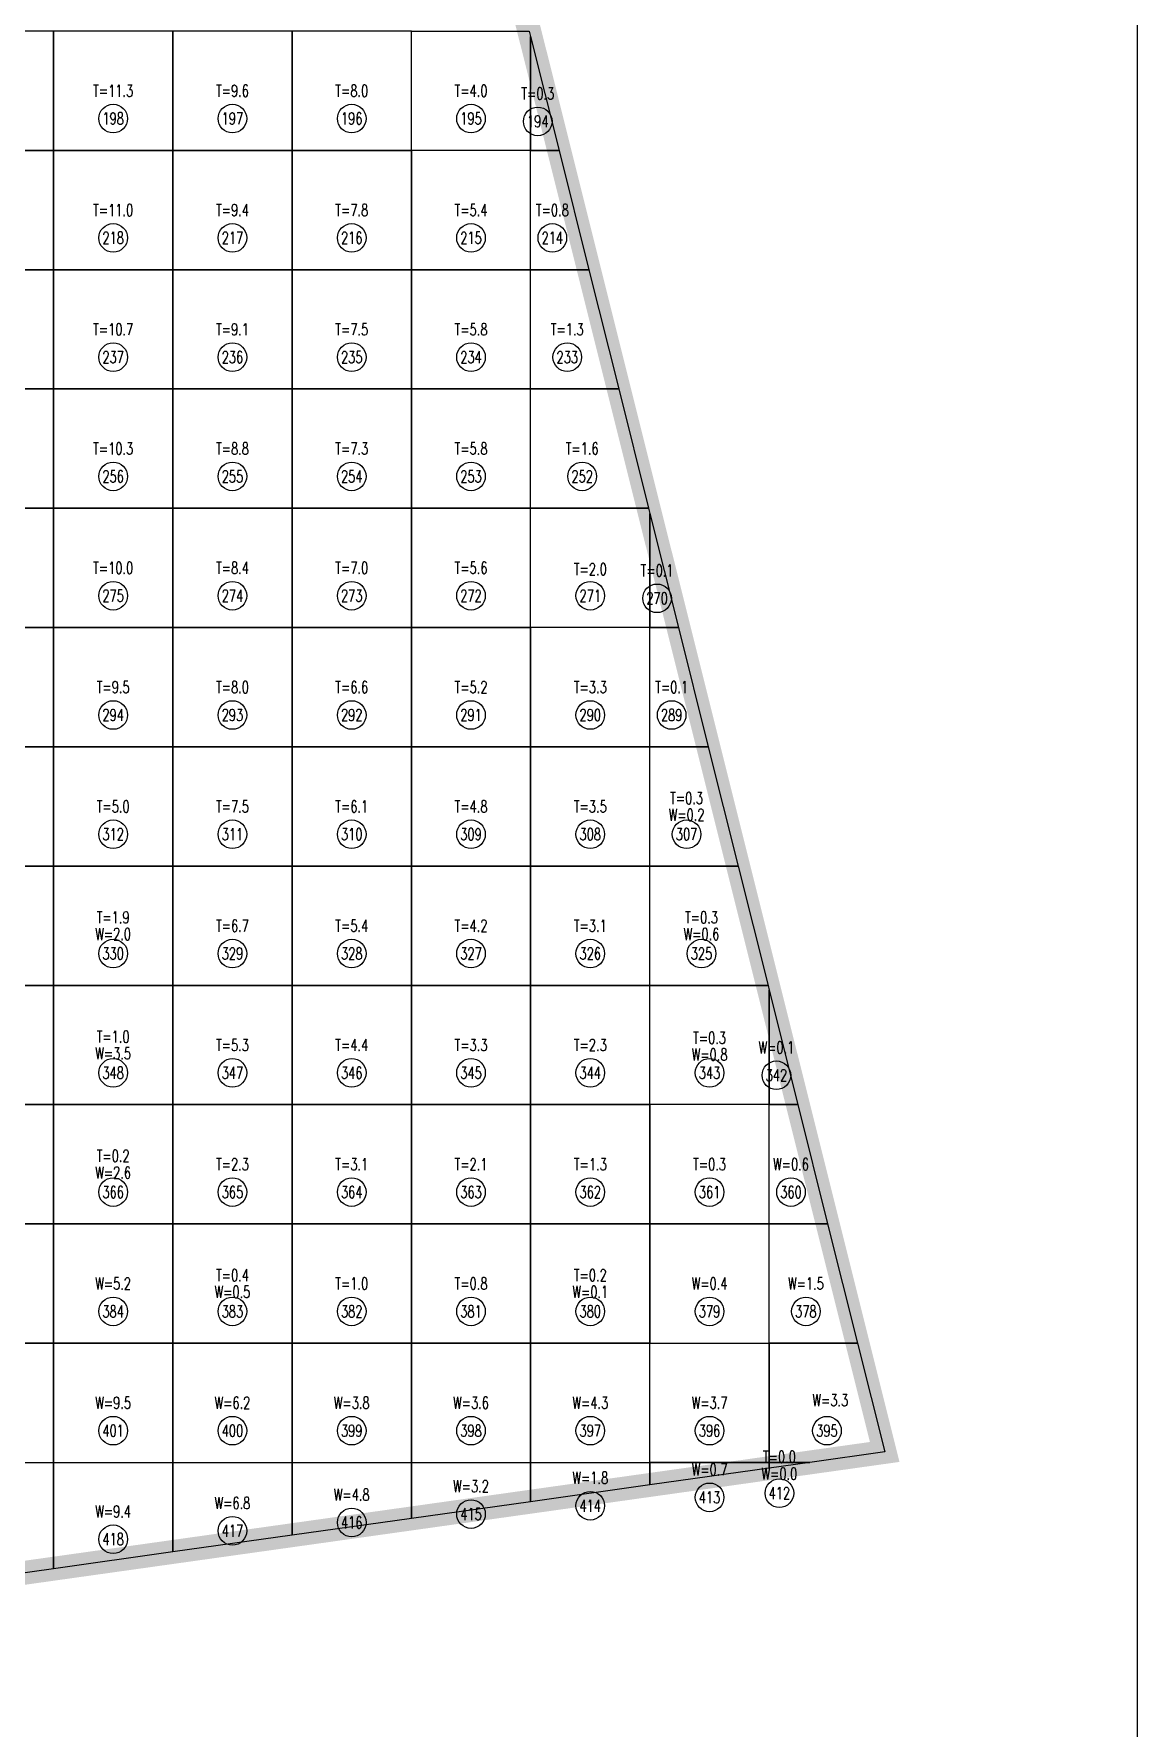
# Model space of a CAD drawing. Extents: x 4283 to 40403, y 1134 to 1764.
# Drawn here: x 13274.9 to 13313.5, y 1574.6 to 1633.7 of the extents above; entities that cross this region are included whole.
import ezdxf
from ezdxf.enums import TextEntityAlignment as Align

# ---------------------------------------------------------------- set-up
doc = ezdxf.new("R2010")
doc.units = 0
for name, color, linetype in [('tdz_14-3方格网', 2, 'Continuous'), ('tdz_14-3方格网计算', 7, 'Continuous'), ('tdz_土方计算图', 7, 'Continuous'), ('tdz_格田', 6, 'Continuous')]:
    doc.layers.add(name, color=color, linetype=linetype)
doc.styles.add('GLandNum', font='txt_____.ttf', dxfattribs={"width": 0.7, "height": 0.5})

msp = doc.modelspace()

# ---------------------------------------------------------------- linework, layer by layer
at = {"layer": 'tdz_14-3方格网', "linetype": 'Continuous'}
for points in [[(13271.443, 1633.838, 2831.509), (13271.443, 1629.672, 2831.557), (13275.61, 1629.672, 2831.4), (13275.61, 1633.838, 2831.352)], [(13275.61, 1633.838, 2831.352), (13275.61, 1629.672, 2831.4), (13279.776, 1629.672, 2831.242), (13279.776, 1633.838, 2831.193)], [(13279.776, 1633.838, 2831.193), (13279.776, 1629.672, 2831.242), (13283.943, 1629.672, 2831.082), (13283.943, 1633.838, 2831.036)], [(13283.943, 1633.838, 2831.036), (13283.943, 1629.672, 2831.082), (13288.11, 1629.672, 2830.922), (13288.11, 1633.838, 2830.878)], [(13292.276, 1633.645, 2830.833), (13292.276, 1629.672, 2830.833), (13288.11, 1629.672, 2830.922), (13288.11, 1633.838, 2830.878), (13292.228, 1633.838, 2830.833)], [(13293.27, 1629.672, 2830.833), (13292.276, 1629.672, 2830.833), (13292.276, 1633.645, 2830.833)], [(13271.443, 1629.672, 2831.557), (13271.443, 1625.505, 2831.607), (13275.61, 1625.505, 2831.447), (13275.61, 1629.672, 2831.4)], [(13275.61, 1629.672, 2831.4), (13275.61, 1625.505, 2831.447), (13279.776, 1625.505, 2831.287), (13279.776, 1629.672, 2831.242)], [(13279.776, 1629.672, 2831.242), (13279.776, 1625.505, 2831.287), (13283.943, 1625.505, 2831.128), (13283.943, 1629.672, 2831.082)], [(13283.943, 1629.672, 2831.082), (13283.943, 1625.505, 2831.128), (13288.11, 1625.505, 2830.968), (13288.11, 1629.672, 2830.922)], [(13288.11, 1629.672, 2830.922), (13288.11, 1625.505, 2830.968), (13292.276, 1625.505, 2830.833), (13292.276, 1629.672, 2830.833)], [(13292.276, 1629.672, 2830.833), (13293.27, 1629.672, 2830.833), (13294.313, 1625.505, 2830.833), (13292.276, 1625.505, 2830.833)], [(13271.443, 1625.505, 2831.607), (13271.443, 1621.338, 2831.657), (13275.61, 1621.338, 2831.497), (13275.61, 1625.505, 2831.447)], [(13275.61, 1625.505, 2831.447), (13275.61, 1621.338, 2831.497), (13279.776, 1621.338, 2831.338), (13279.776, 1625.505, 2831.287)], [(13279.776, 1625.505, 2831.287), (13279.776, 1621.338, 2831.338), (13283.943, 1621.338, 2831.175), (13283.943, 1625.505, 2831.128)], [(13283.943, 1625.505, 2831.128), (13283.943, 1621.338, 2831.175), (13288.11, 1621.338, 2831.012), (13288.11, 1625.505, 2830.968)], [(13288.11, 1625.505, 2830.968), (13288.11, 1621.338, 2831.012), (13292.276, 1621.338, 2830.847), (13292.276, 1625.505, 2830.833)], [(13292.276, 1625.505, 2830.833), (13294.313, 1625.505, 2830.833), (13295.355, 1621.338, 2830.833), (13292.276, 1621.338, 2830.847)], [(13271.443, 1621.338, 2831.657), (13271.443, 1617.172, 2831.891), (13275.61, 1617.172, 2831.547), (13275.61, 1621.338, 2831.497)], [(13275.61, 1621.338, 2831.497), (13275.61, 1617.172, 2831.547), (13279.776, 1617.172, 2831.383), (13279.776, 1621.338, 2831.338)], [(13279.776, 1621.338, 2831.338), (13279.776, 1617.172, 2831.383), (13283.943, 1617.172, 2831.221), (13283.943, 1621.338, 2831.175)], [(13283.943, 1621.338, 2831.175), (13283.943, 1617.172, 2831.221), (13288.11, 1617.172, 2831.059), (13288.11, 1621.338, 2831.012)], [(13288.11, 1621.338, 2831.012), (13288.11, 1617.172, 2831.059), (13292.276, 1617.172, 2830.892), (13292.276, 1621.338, 2830.847)], [(13292.276, 1621.338, 2830.847), (13295.355, 1621.338, 2830.833), (13296.397, 1617.172, 2830.833), (13292.276, 1617.172, 2830.892)], [(13271.443, 1617.172, 2831.891), (13271.443, 1613.005, 2831.813), (13275.61, 1613.005, 2831.601), (13275.61, 1617.172, 2831.547)], [(13275.61, 1617.172, 2831.547), (13275.61, 1613.005, 2831.601), (13279.776, 1613.005, 2831.438), (13279.776, 1617.172, 2831.383)], [(13279.776, 1617.172, 2831.383), (13279.776, 1613.005, 2831.438), (13283.943, 1613.005, 2831.274), (13283.943, 1617.172, 2831.221)], [(13283.943, 1617.172, 2831.221), (13283.943, 1613.005, 2831.274), (13288.11, 1613.005, 2831.106), (13288.11, 1617.172, 2831.059)], [(13288.11, 1617.172, 2831.059), (13288.11, 1613.005, 2831.106), (13292.276, 1613.005, 2830.938), (13292.276, 1617.172, 2830.892)], [(13296.443, 1616.989, 2830.833), (13296.443, 1613.005, 2830.833), (13292.276, 1613.005, 2830.938), (13292.276, 1617.172, 2830.892), (13296.397, 1617.172, 2830.833)], [(13297.44, 1613.005, 2830.833), (13296.443, 1613.005, 2830.833), (13296.443, 1616.989, 2830.833)], [(13271.443, 1613.005, 2831.813), (13271.443, 1608.838, 2832.091), (13275.61, 1608.838, 2831.656), (13275.61, 1613.005, 2831.601)], [(13275.61, 1613.005, 2831.601), (13275.61, 1608.838, 2831.656), (13279.776, 1608.838, 2831.489), (13279.776, 1613.005, 2831.438)], [(13279.776, 1613.005, 2831.438), (13279.776, 1608.838, 2831.489), (13283.943, 1608.838, 2831.323), (13283.943, 1613.005, 2831.274)], [(13283.943, 1613.005, 2831.274), (13283.943, 1608.838, 2831.323), (13288.11, 1608.838, 2831.157), (13288.11, 1613.005, 2831.106)], [(13288.11, 1613.005, 2831.106), (13288.11, 1608.838, 2831.157), (13292.276, 1608.838, 2830.99), (13292.276, 1613.005, 2830.938)], [(13292.276, 1613.005, 2830.938), (13292.276, 1608.838, 2830.99), (13296.443, 1608.838, 2830.833), (13296.443, 1613.005, 2830.833)], [(13296.443, 1613.005, 2830.833), (13297.44, 1613.005, 2830.833), (13298.482, 1608.838, 2830.833), (13296.443, 1608.838, 2830.833)], [(13271.443, 1608.838, 2832.091), (13271.443, 1604.672, 2832.438), (13275.61, 1604.672, 2832.141), (13275.61, 1608.838, 2831.656)], [(13275.61, 1608.838, 2831.656), (13275.61, 1604.672, 2832.141), (13279.776, 1604.672, 2831.553), (13279.776, 1608.838, 2831.489)], [(13279.776, 1608.838, 2831.489), (13279.776, 1604.672, 2831.553), (13283.943, 1604.672, 2831.387), (13283.943, 1608.838, 2831.323)], [(13283.943, 1608.838, 2831.323), (13283.943, 1604.672, 2831.387), (13288.11, 1604.672, 2831.213), (13288.11, 1608.838, 2831.157)], [(13288.11, 1608.838, 2831.157), (13288.11, 1604.672, 2831.213), (13292.276, 1604.672, 2831.038), (13292.276, 1608.838, 2830.99)], [(13292.276, 1608.838, 2830.99), (13292.276, 1604.672, 2831.038), (13296.443, 1604.672, 2830.863), (13296.443, 1608.838, 2830.833)], [(13296.443, 1608.838, 2830.833), (13298.482, 1608.838, 2830.833), (13299.524, 1604.672, 2830.833), (13296.443, 1604.672, 2830.863)], [(13271.443, 1604.672, 2832.438), (13271.443, 1600.505, 2832.633), (13275.61, 1600.505, 2832.495), (13275.61, 1604.672, 2832.141)], [(13275.61, 1604.672, 2832.141), (13275.61, 1600.505, 2832.495), (13279.776, 1600.505, 2831.617), (13279.776, 1604.672, 2831.553)], [(13279.776, 1604.672, 2831.553), (13279.776, 1600.505, 2831.617), (13283.943, 1600.505, 2831.444), (13283.943, 1604.672, 2831.387)], [(13283.943, 1604.672, 2831.387), (13283.943, 1600.505, 2831.444), (13288.11, 1600.505, 2831.273), (13288.11, 1604.672, 2831.213)], [(13288.11, 1604.672, 2831.213), (13288.11, 1600.505, 2831.273), (13292.276, 1600.505, 2831.104), (13292.276, 1604.672, 2831.038)], [(13292.276, 1604.672, 2831.038), (13292.276, 1600.505, 2831.104), (13296.443, 1600.505, 2830.923), (13296.443, 1604.672, 2830.863)], [(13296.443, 1604.672, 2830.863), (13299.524, 1604.672, 2830.833), (13300.567, 1600.505, 2830.833), (13296.443, 1600.505, 2830.923)], [(13271.443, 1600.505, 2832.633), (13271.443, 1596.338, 2832.751), (13275.61, 1596.338, 2832.375), (13275.61, 1600.505, 2832.495)], [(13275.61, 1600.505, 2832.495), (13275.61, 1596.338, 2832.375), (13279.776, 1596.338, 2831.747), (13279.776, 1600.505, 2831.617)], [(13279.776, 1600.505, 2831.617), (13279.776, 1596.338, 2831.747), (13283.943, 1596.338, 2831.531), (13283.943, 1600.505, 2831.444)], [(13283.943, 1600.505, 2831.444), (13283.943, 1596.338, 2831.531), (13288.11, 1596.338, 2831.356), (13288.11, 1600.505, 2831.273)], [(13288.11, 1600.505, 2831.273), (13288.11, 1596.338, 2831.356), (13292.276, 1596.338, 2831.17), (13292.276, 1600.505, 2831.104)], [(13292.276, 1600.505, 2831.104), (13292.276, 1596.338, 2831.17), (13296.443, 1596.338, 2830.985), (13296.443, 1600.505, 2830.923)], [(13300.61, 1600.332, 2830.833), (13300.61, 1596.338, 2830.833), (13296.443, 1596.338, 2830.985), (13296.443, 1600.505, 2830.923), (13300.567, 1600.505, 2830.833)], [(13301.609, 1596.338, 2830.833), (13300.61, 1596.338, 2830.833), (13300.61, 1600.332, 2830.833)], [(13271.443, 1596.338, 2832.751), (13271.443, 1592.172, 2832.725), (13275.61, 1592.172, 2832.36), (13275.61, 1596.338, 2832.375)], [(13275.61, 1596.338, 2832.375), (13275.61, 1592.172, 2832.36), (13279.776, 1592.172, 2831.943), (13279.776, 1596.338, 2831.747)], [(13279.776, 1596.338, 2831.747), (13279.776, 1592.172, 2831.943), (13283.943, 1592.172, 2831.616), (13283.943, 1596.338, 2831.531)], [(13283.943, 1596.338, 2831.531), (13283.943, 1592.172, 2831.616), (13288.11, 1592.172, 2831.433), (13288.11, 1596.338, 2831.356)], [(13288.11, 1596.338, 2831.356), (13288.11, 1592.172, 2831.433), (13292.276, 1592.172, 2831.252), (13292.276, 1596.338, 2831.17)], [(13292.276, 1596.338, 2831.17), (13292.276, 1592.172, 2831.252), (13296.443, 1592.172, 2831.061), (13296.443, 1596.338, 2830.985)], [(13296.443, 1596.338, 2830.985), (13296.443, 1592.172, 2831.061), (13300.61, 1592.172, 2830.867), (13300.61, 1596.338, 2830.833)], [(13300.61, 1596.338, 2830.833), (13301.609, 1596.338, 2830.833), (13302.651, 1592.172, 2830.833), (13300.61, 1592.172, 2830.867)], [(13271.443, 1592.172, 2832.725), (13271.443, 1588.005, 2832.77), (13275.61, 1588.005, 2832.503), (13275.61, 1592.172, 2832.36)], [(13275.61, 1592.172, 2832.36), (13275.61, 1588.005, 2832.503), (13279.776, 1588.005, 2832.097), (13279.776, 1592.172, 2831.943)], [(13279.776, 1592.172, 2831.943), (13279.776, 1588.005, 2832.097), (13283.943, 1588.005, 2831.753), (13283.943, 1592.172, 2831.616)], [(13283.943, 1592.172, 2831.616), (13283.943, 1588.005, 2831.753), (13288.11, 1588.005, 2831.531), (13288.11, 1592.172, 2831.433)], [(13288.11, 1592.172, 2831.433), (13288.11, 1588.005, 2831.531), (13292.276, 1588.005, 2831.323), (13292.276, 1592.172, 2831.252)], [(13292.276, 1592.172, 2831.252), (13292.276, 1588.005, 2831.323), (13296.443, 1588.005, 2831.131), (13296.443, 1592.172, 2831.061)], [(13296.443, 1592.172, 2831.061), (13296.443, 1588.005, 2831.131), (13300.61, 1588.005, 2830.938), (13300.61, 1592.172, 2830.867)], [(13300.61, 1592.172, 2830.867), (13302.651, 1592.172, 2830.833), (13303.693, 1588.005, 2830.833), (13300.61, 1588.005, 2830.938)], [(13271.443, 1588.005, 2832.77), (13271.443, 1583.838, 2832.964), (13275.61, 1583.838, 2832.669), (13275.61, 1588.005, 2832.503)], [(13275.61, 1588.005, 2832.503), (13275.61, 1583.838, 2832.669), (13279.776, 1583.838, 2832.359), (13279.776, 1588.005, 2832.097)], [(13279.776, 1588.005, 2832.097), (13279.776, 1583.838, 2832.359), (13283.943, 1583.838, 2832.116), (13283.943, 1588.005, 2831.753)], [(13283.943, 1588.005, 2831.753), (13283.943, 1583.838, 2832.116), (13288.11, 1583.838, 2831.883), (13288.11, 1588.005, 2831.531)], [(13288.11, 1588.005, 2831.531), (13288.11, 1583.838, 2831.883), (13292.276, 1583.838, 2831.651), (13292.276, 1588.005, 2831.323)], [(13292.276, 1588.005, 2831.323), (13292.276, 1583.838, 2831.651), (13296.443, 1583.838, 2831.413), (13296.443, 1588.005, 2831.131)], [(13296.443, 1583.838, 2831.413), (13296.443, 1588.005, 2831.131), (13300.61, 1588.005, 2830.938), (13300.61, 1583.838, 2831.106)], [(13300.61, 1588.005, 2830.938), (13303.693, 1588.005, 2830.833), (13304.644, 1584.206, 2830.833), (13302.026, 1583.838, 2831.002), (13300.61, 1583.838, 2831.106)], [(13272.368, 1579.672, 2832.904), (13271.443, 1579.672, 2832.972), (13271.443, 1583.838, 2832.964), (13275.61, 1583.838, 2832.669), (13275.61, 1580.127, 2832.697)], [(13275.61, 1580.127, 2832.697), (13275.61, 1583.838, 2832.669), (13279.776, 1583.838, 2832.359), (13279.776, 1580.712, 2832.429)], [(13279.776, 1580.712, 2832.429), (13279.776, 1583.838, 2832.359), (13283.943, 1583.838, 2832.116), (13283.943, 1581.298, 2832.162)], [(13283.943, 1581.298, 2832.162), (13283.943, 1583.838, 2832.116), (13288.11, 1583.838, 2831.883), (13288.11, 1581.883, 2831.894)], [(13288.11, 1581.883, 2831.894), (13288.11, 1583.838, 2831.883), (13292.276, 1583.838, 2831.651), (13292.276, 1582.469, 2831.627)], [(13292.276, 1582.469, 2831.627), (13292.276, 1583.838, 2831.651), (13296.443, 1583.838, 2831.413), (13296.443, 1583.054, 2831.36)], [(13296.443, 1583.054, 2831.36), (13296.443, 1583.838, 2831.413), (13300.61, 1583.838, 2831.106), (13300.61, 1583.639, 2831.093)], [(13300.61, 1583.838, 2831.106), (13302.026, 1583.838, 2831.002), (13300.61, 1583.639, 2831.093)]]:
    msp.add_polyline3d(points, close=True, dxfattribs=at)
at = {"layer": 'tdz_14-3方格网计算', "color": 7, "linetype": 'Continuous'}
for centre in [(13277.693, 1630.783), (13281.86, 1630.783), (13286.026, 1630.783), (13290.193, 1630.783), (13292.525, 1630.686), (13277.693, 1626.616), (13281.86, 1626.616), (13286.026, 1626.616), (13290.193, 1626.616), (13293.034, 1626.616), (13277.693, 1622.449), (13281.86, 1622.449), (13286.026, 1622.449), (13290.193, 1622.449), (13293.555, 1622.449), (13277.693, 1618.283), (13281.86, 1618.283), (13286.026, 1618.283), (13290.193, 1618.283), (13294.076, 1618.283), (13277.693, 1614.116), (13281.86, 1614.116), (13286.026, 1614.116), (13290.193, 1614.116), (13294.36, 1614.116), (13296.692, 1614.025), (13277.693, 1609.949), (13281.86, 1609.949), (13286.026, 1609.949), (13290.193, 1609.949), (13294.36, 1609.949), (13297.202, 1609.949), (13277.693, 1605.783), (13281.86, 1605.783), (13286.026, 1605.783), (13290.193, 1605.783), (13294.36, 1605.783), (13297.723, 1605.783), (13277.693, 1601.616), (13281.86, 1601.616), (13286.026, 1601.616), (13290.193, 1601.616), (13294.36, 1601.616), (13298.244, 1601.616), (13277.693, 1597.449), (13281.86, 1597.449), (13286.026, 1597.449), (13290.193, 1597.449), (13294.36, 1597.449), (13298.526, 1597.449), (13300.86, 1597.363), (13277.693, 1593.283), (13281.86, 1593.283), (13286.026, 1593.283), (13290.193, 1593.283), (13294.36, 1593.283), (13298.526, 1593.283), (13301.37, 1593.283), (13277.693, 1589.116), (13281.86, 1589.116), (13286.026, 1589.116), (13290.193, 1589.116), (13294.36, 1589.116), (13298.526, 1589.116), (13301.891, 1589.116), (13277.693, 1584.949), (13281.86, 1584.949), (13286.026, 1584.949), (13290.193, 1584.949), (13294.36, 1584.949), (13298.526, 1584.949), (13302.627, 1584.949), (13300.964, 1582.767), (13294.36, 1582.328), (13298.526, 1582.62), (13286.026, 1581.742), (13290.193, 1582.035), (13277.693, 1581.157), (13281.86, 1581.45)]:
    msp.add_circle(centre, 0.5, dxfattribs=at)
at = {"layer": 'tdz_土方计算图', "linetype": 'Continuous'}
msp.add_lwpolyline([(13313.46, 1674.092), (13313.46, 1514.092)], dxfattribs=at)
at = {"layer": 'tdz_格田', "linetype": 'Continuous', "lineweight": 60, "const_width": 0.833}
msp.add_lwpolyline([(13242.711, 1575.505), (13222.378, 1623.257), (13192.276, 1663.369), (13282.512, 1672.68), (13304.644, 1584.206), (13242.711, 1575.505)], close=True, dxfattribs=at)

# ---------------------------------------------------------------- texts
at = {"layer": 'tdz_14-3方格网计算', "color": 2, "linetype": 'Continuous', "style": 'GLandNum', "width": 0.7}
for s, p in [('T=11.3', (13277.693, 1631.755)), ('T=9.6', (13281.86, 1631.755)), ('T=8.0', (13286.026, 1631.755)), ('T=4.0', (13290.193, 1631.755)), ('T=0.3', (13292.525, 1631.658)), ('T=11.0', (13277.693, 1627.588)), ('T=9.4', (13281.86, 1627.588)), ('T=7.8', (13286.026, 1627.588)), ('T=5.4', (13290.193, 1627.588)), ('T=0.8', (13293.034, 1627.588)), ('T=10.7', (13277.693, 1623.422)), ('T=9.1', (13281.86, 1623.422)), ('T=7.5', (13286.026, 1623.422)), ('T=5.8', (13290.193, 1623.422)), ('T=1.3', (13293.555, 1623.422)), ('T=10.3', (13277.693, 1619.255)), ('T=8.8', (13281.86, 1619.255)), ('T=7.3', (13286.026, 1619.255)), ('T=5.8', (13290.193, 1619.255)), ('T=1.6', (13294.076, 1619.255)), ('T=10.0', (13277.693, 1615.088)), ('T=8.4', (13281.86, 1615.088)), ('T=7.0', (13286.026, 1615.088)), ('T=5.6', (13290.193, 1615.088)), ('T=2.0', (13294.36, 1615.043)), ('T=0.1', (13296.692, 1614.997)), ('T=9.5', (13277.693, 1610.922)), ('T=8.0', (13281.86, 1610.922)), ('T=6.6', (13286.026, 1610.922)), ('T=5.2', (13290.193, 1610.922)), ('T=3.3', (13294.36, 1610.922)), ('T=0.1', (13297.202, 1610.922)), ('T=5.0', (13277.693, 1606.755)), ('T=7.5', (13281.86, 1606.755)), ('T=6.1', (13286.026, 1606.755)), ('T=4.8', (13290.193, 1606.755)), ('T=3.5', (13294.36, 1606.755)), ('T=0.3', (13297.723, 1607.047)), ('T=1.9', (13277.693, 1602.88)), ('T=6.7', (13281.86, 1602.588)), ('T=5.4', (13286.026, 1602.588)), ('T=4.2', (13290.193, 1602.588)), ('T=3.1', (13294.36, 1602.588)), ('T=0.3', (13298.244, 1602.88)), ('T=1.0', (13277.693, 1598.713)), ('T=5.3', (13281.86, 1598.422)), ('T=4.4', (13286.026, 1598.422)), ('T=3.3', (13290.193, 1598.422)), ('T=2.3', (13294.36, 1598.422)), ('T=0.3', (13298.526, 1598.67)), ('T=0.2', (13277.693, 1594.547)), ('T=2.3', (13281.86, 1594.255)), ('T=3.1', (13286.026, 1594.255)), ('T=2.1', (13290.193, 1594.255)), ('T=1.3', (13294.36, 1594.255)), ('T=0.3', (13298.526, 1594.255)), ('T=0.4', (13281.86, 1590.38)), ('T=1.0', (13286.026, 1590.088)), ('T=0.8', (13290.193, 1590.088)), ('T=0.2', (13294.36, 1590.38)), ('T=0.0', (13300.964, 1584.031))]:
    msp.add_text(s, height=0.4167, dxfattribs=at).set_placement(p, align=Align.MIDDLE_CENTER)
at = {"layer": 'tdz_14-3方格网计算', "color": 7, "linetype": 'Continuous', "style": 'GLandNum', "width": 0.7}
for s, p in [('198', (13277.693, 1630.783)), ('197', (13281.86, 1630.783)), ('196', (13286.026, 1630.783)), ('195', (13290.193, 1630.783)), ('194', (13292.525, 1630.686)), ('218', (13277.693, 1626.616)), ('217', (13281.86, 1626.616)), ('216', (13286.026, 1626.616)), ('215', (13290.193, 1626.616)), ('214', (13293.034, 1626.616)), ('237', (13277.693, 1622.449)), ('236', (13281.86, 1622.449)), ('235', (13286.026, 1622.449)), ('234', (13290.193, 1622.449)), ('233', (13293.555, 1622.449)), ('256', (13277.693, 1618.283)), ('255', (13281.86, 1618.283)), ('254', (13286.026, 1618.283)), ('253', (13290.193, 1618.283)), ('252', (13294.076, 1618.283)), ('275', (13277.693, 1614.116)), ('274', (13281.86, 1614.116)), ('273', (13286.026, 1614.116)), ('272', (13290.193, 1614.116)), ('271', (13294.36, 1614.116)), ('270', (13296.692, 1614.025)), ('294', (13277.693, 1609.949)), ('293', (13281.86, 1609.949)), ('292', (13286.026, 1609.949)), ('291', (13290.193, 1609.949)), ('290', (13294.36, 1609.949)), ('289', (13297.202, 1609.949)), ('312', (13277.693, 1605.783)), ('311', (13281.86, 1605.783)), ('310', (13286.026, 1605.783)), ('309', (13290.193, 1605.783)), ('308', (13294.36, 1605.783)), ('307', (13297.723, 1605.783)), ('330', (13277.693, 1601.616)), ('329', (13281.86, 1601.616)), ('328', (13286.026, 1601.616)), ('327', (13290.193, 1601.616)), ('326', (13294.36, 1601.616)), ('325', (13298.244, 1601.616)), ('348', (13277.693, 1597.449)), ('347', (13281.86, 1597.449)), ('346', (13286.026, 1597.449)), ('345', (13290.193, 1597.449)), ('344', (13294.36, 1597.449)), ('343', (13298.526, 1597.449)), ('342', (13300.86, 1597.363)), ('366', (13277.693, 1593.283)), ('365', (13281.86, 1593.283)), ('364', (13286.026, 1593.283)), ('363', (13290.193, 1593.283)), ('362', (13294.36, 1593.283)), ('361', (13298.526, 1593.283)), ('360', (13301.37, 1593.283)), ('384', (13277.693, 1589.116)), ('383', (13281.86, 1589.116)), ('382', (13286.026, 1589.116)), ('381', (13290.193, 1589.116)), ('380', (13294.36, 1589.116)), ('379', (13298.526, 1589.116)), ('378', (13301.891, 1589.116)), ('401', (13277.693, 1584.949)), ('400', (13281.86, 1584.949)), ('399', (13286.026, 1584.949)), ('398', (13290.193, 1584.949)), ('397', (13294.36, 1584.949)), ('396', (13298.526, 1584.949)), ('395', (13302.627, 1584.949)), ('413', (13298.526, 1582.62)), ('412', (13300.964, 1582.767)), ('415', (13290.193, 1582.035)), ('414', (13294.36, 1582.328)), ('418', (13277.693, 1581.157)), ('417', (13281.86, 1581.45)), ('416', (13286.026, 1581.742))]:
    msp.add_text(s, height=0.4167, dxfattribs=at).set_placement(p, align=Align.MIDDLE_CENTER)
at = {"layer": 'tdz_14-3方格网计算', "color": 173, "linetype": 'Continuous', "style": 'GLandNum', "width": 0.7}
for s, p in [('W=0.2', (13297.723, 1606.463)), ('W=2.0', (13277.693, 1602.297)), ('W=0.6', (13298.244, 1602.297)), ('W=0.1', (13300.86, 1598.335)), ('W=3.5', (13277.693, 1598.13)), ('W=0.8', (13298.526, 1598.087)), ('W=0.6', (13301.37, 1594.255)), ('W=2.6', (13277.693, 1593.963)), ('W=5.2', (13277.693, 1590.088)), ('W=0.4', (13298.526, 1590.088)), ('W=1.5', (13301.891, 1590.088)), ('W=0.5', (13281.86, 1589.797)), ('W=0.1', (13294.36, 1589.797)), ('W=9.5', (13277.693, 1585.922)), ('W=6.2', (13281.86, 1585.922)), ('W=3.8', (13286.026, 1585.922)), ('W=3.6', (13290.193, 1585.922)), ('W=4.3', (13294.36, 1585.922)), ('W=3.7', (13298.526, 1585.922)), ('W=3.3', (13302.743, 1586.014)), ('W=0.7', (13298.526, 1583.592)), ('W=3.2', (13290.193, 1583.007)), ('W=1.8', (13294.36, 1583.3)), ('W=0.0', (13300.964, 1583.447)), ('W=6.8', (13281.86, 1582.422)), ('W=4.8', (13286.026, 1582.714)), ('W=9.4', (13277.693, 1582.129))]:
    msp.add_text(s, height=0.4167, dxfattribs=at).set_placement(p, align=Align.MIDDLE_CENTER)

doc.saveas('drawing.dxf')
